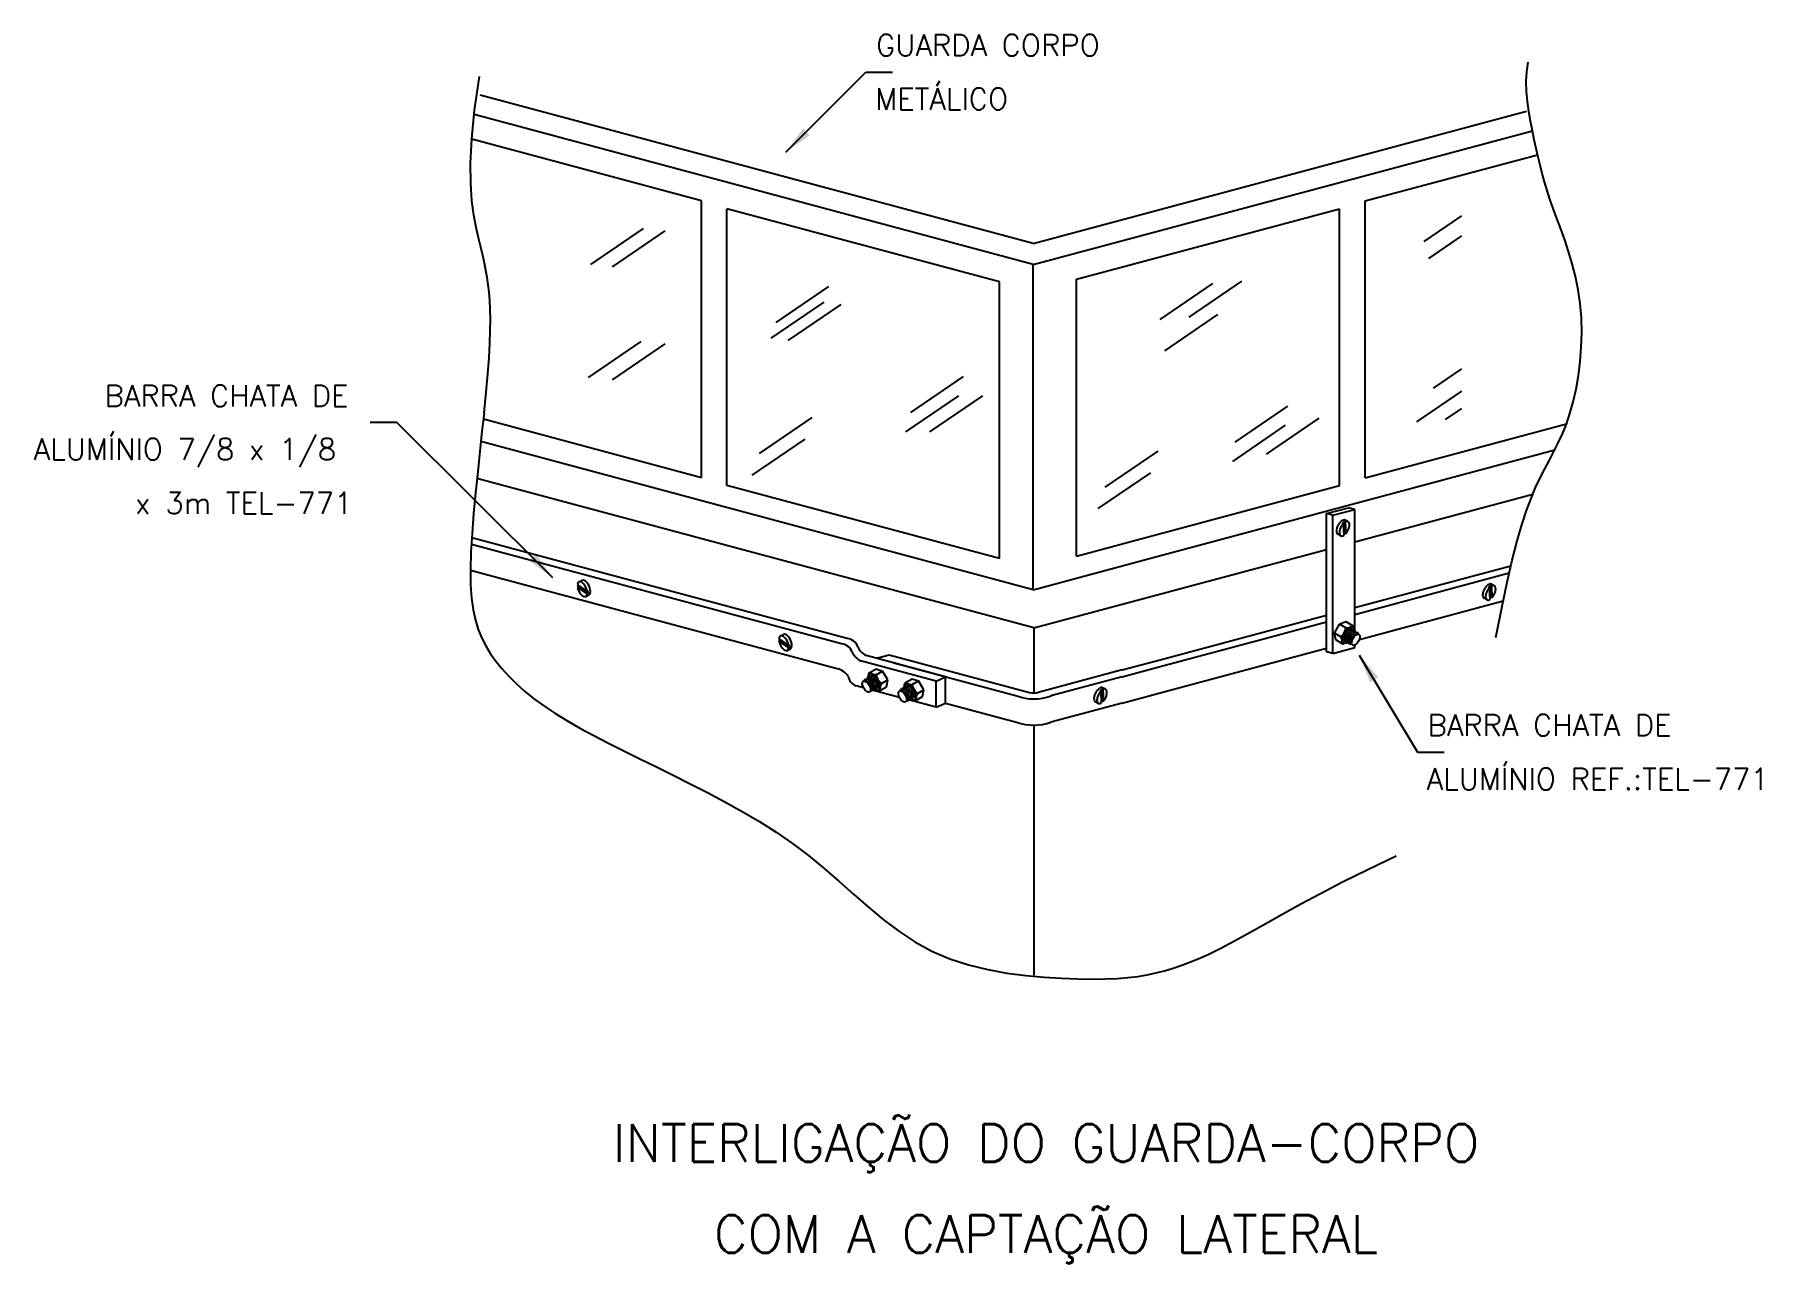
# Model space of a CAD drawing. Header units: millimetres. Extents: x -6478 to -6461.9, y -4751.3 to -4739.8.
import ezdxf
from ezdxf.enums import TextEntityAlignment as Align

# ---------------------------------------------------------------- set-up
doc = ezdxf.new("R2010")
doc.units = ezdxf.units.MM
doc.header["$LTSCALE"] = 10
doc.layers.add('Termotécnica', color=7, linetype='Continuous')
doc.styles.add('r140', font='romans.shx')
doc.styles.add('r80', font='romans.shx')

msp = doc.modelspace()

# ---------------------------------------------------------------- linework, layer by layer
at = {"layer": 'Termotécnica', "color": 2}
for p, q in [((-6471.007, -4740.935), (-6470.259, -4740.187)), ((-6470.259, -4740.187), (-6470.009, -4740.187)), ((-6474.643, -4743.461), (-6474.893, -4743.461)), ((-6473.185, -4744.912), (-6474.643, -4743.461)), ((-6465.952, -4745.603), (-6465.952, -4744.312)), ((-6465.819, -4744.52), (-6465.847, -4744.505)), ((-6465.786, -4744.387), (-6465.806, -4744.403)), ((-6465.798, -4744.407), (-6465.806, -4744.403)), ((-6465.798, -4744.407), (-6465.792, -4744.517)), ((-6465.78, -4744.496), (-6465.793, -4744.506)), ((-6465.778, -4744.391), (-6465.786, -4744.387)), ((-6465.786, -4744.387), (-6465.78, -4744.496)), ((-6465.772, -4744.501), (-6465.78, -4744.496)), ((-6465.751, -4744.388), (-6465.779, -4744.374)), ((-6465.778, -4744.391), (-6465.772, -4744.501)), ((-6470.433, -4745.478), (-6473.943, -4744.538)), ((-6465.689, -4745.19), (-6464.228, -4744.799)), ((-6472.865, -4745.037), (-6472.956, -4744.974)), ((-6472.947, -4744.996), (-6472.948, -4744.98)), ((-6472.943, -4744.951), (-6472.914, -4744.937)), ((-6464.419, -4744.985), (-6464.439, -4745.001)), ((-6464.411, -4744.989), (-6464.419, -4744.985)), ((-6464.419, -4744.985), (-6464.414, -4745.094)), ((-6464.384, -4744.986), (-6464.412, -4744.972)), ((-6464.411, -4744.989), (-6464.406, -4745.099)), ((-6472.956, -4745), (-6472.947, -4744.996)), ((-6472.864, -4745.062), (-6472.956, -4745)), ((-6472.856, -4745.058), (-6472.947, -4744.996)), ((-6472.878, -4745.086), (-6472.849, -4745.072)), ((-6472.865, -4745.037), (-6472.856, -4745.033)), ((-6472.864, -4745.062), (-6472.856, -4745.058)), ((-6472.856, -4745.058), (-6472.856, -4745.033)), ((-6464.452, -4745.118), (-6464.48, -4745.103)), ((-6464.431, -4745.005), (-6464.439, -4745.001)), ((-6464.431, -4745.005), (-6464.425, -4745.115)), ((-6464.414, -4745.094), (-6464.426, -4745.104)), ((-6464.406, -4745.099), (-6464.414, -4745.094)), ((-6466.639, -4745.445), (-6465.952, -4745.261)), ((-6471.059, -4745.455), (-6471.03, -4745.442)), ((-6467.508, -4745.678), (-6466.639, -4745.445)), ((-6465.879, -4745.429), (-6465.831, -4745.345)), ((-6465.82, -4745.463), (-6465.879, -4745.429)), ((-6465.867, -4745.492), (-6465.879, -4745.429)), ((-6465.77, -4745.324), (-6465.831, -4745.345)), ((-6465.771, -4745.38), (-6465.831, -4745.345)), ((-6465.707, -4745.361), (-6465.77, -4745.324)), ((-6465.722, -4745.391), (-6465.724, -4745.404)), ((-6465.706, -4745.399), (-6465.708, -4745.413)), ((-6465.694, -4745.406), (-6465.702, -4745.368)), ((-6465.691, -4745.408), (-6465.692, -4745.422)), ((-6465.675, -4745.417), (-6465.676, -4745.43)), ((-6465.657, -4745.427), (-6465.659, -4745.44)), ((-6470.981, -4745.541), (-6471.072, -4745.479)), ((-6471.072, -4745.504), (-6471.063, -4745.5)), ((-6470.98, -4745.567), (-6471.072, -4745.504)), ((-6471.063, -4745.5), (-6471.064, -4745.485)), ((-6470.972, -4745.563), (-6471.063, -4745.5)), ((-6470.994, -4745.591), (-6470.965, -4745.577)), ((-6470.981, -4745.541), (-6470.973, -4745.537)), ((-6470.98, -4745.567), (-6470.972, -4745.563)), ((-6470.972, -4745.563), (-6470.973, -4745.537)), ((-6470.161, -4745.663), (-6470.042, -4745.631)), ((-6470.042, -4745.631), (-6468.729, -4745.983)), ((-6465.803, -4745.528), (-6465.867, -4745.492)), ((-6465.752, -4745.514), (-6465.795, -4745.529)), ((-6465.79, -4745.493), (-6465.783, -4745.489)), ((-6465.781, -4745.507), (-6465.767, -4745.498)), ((-6465.766, -4745.516), (-6465.751, -4745.508)), ((-6465.75, -4745.525), (-6465.735, -4745.517)), ((-6465.732, -4745.534), (-6465.718, -4745.526)), ((-6465.647, -4745.634), (-6465.103, -4746.541)), ((-6469.514, -4745.837), (-6470.256, -4745.638)), ((-6470.227, -4745.799), (-6470.163, -4745.762)), ((-6470.163, -4745.762), (-6470.103, -4745.783)), ((-6470.162, -4745.818), (-6470.103, -4745.783)), ((-6470.055, -4745.867), (-6470.103, -4745.783)), ((-6469.997, -4745.707), (-6469.997, -4745.708)), ((-6467.864, -4745.773), (-6468.648, -4745.983)), ((-6467.864, -4745.773), (-6467.508, -4745.678)), ((-6470.276, -4745.865), (-6470.275, -4745.878)), ((-6470.259, -4745.855), (-6470.257, -4745.868)), ((-6470.243, -4745.846), (-6470.241, -4745.86)), ((-6470.239, -4745.844), (-6470.232, -4745.806)), ((-6470.227, -4745.837), (-6470.225, -4745.851)), ((-6470.211, -4745.829), (-6470.209, -4745.842)), ((-6470.184, -4745.963), (-6470.198, -4745.955)), ((-6470.168, -4745.954), (-6470.182, -4745.946)), ((-6470.181, -4745.952), (-6470.138, -4745.967)), ((-6470.152, -4745.945), (-6470.166, -4745.936)), ((-6470.144, -4745.931), (-6470.15, -4745.927)), ((-6470.13, -4745.966), (-6470.067, -4745.93)), ((-6470.114, -4745.901), (-6470.055, -4745.867)), ((-6470.067, -4745.93), (-6470.055, -4745.867)), ((-6469.939, -4745.957), (-6469.938, -4745.97)), ((-6469.922, -4745.948), (-6469.92, -4745.96)), ((-6469.906, -4745.938), (-6469.904, -4745.953)), ((-6469.902, -4745.937), (-6469.895, -4745.898)), ((-6469.89, -4745.891), (-6469.826, -4745.855)), ((-6469.89, -4745.929), (-6469.888, -4745.943)), ((-6469.874, -4745.921), (-6469.872, -4745.934)), ((-6469.826, -4745.855), (-6469.766, -4745.875)), ((-6469.825, -4745.91), (-6469.766, -4745.875)), ((-6469.777, -4745.993), (-6469.718, -4745.959)), ((-6469.718, -4745.959), (-6469.766, -4745.875)), ((-6469.73, -4746.022), (-6469.718, -4745.959)), ((-6469.601, -4745.877), (-6469.514, -4745.837)), ((-6469.514, -4746.082), (-6469.514, -4745.837)), ((-6468.053, -4745.953), (-6468.072, -4745.969)), ((-6468.053, -4745.953), (-6468.047, -4746.062)), ((-6468.045, -4745.957), (-6468.053, -4745.953)), ((-6468.018, -4745.954), (-6468.046, -4745.939)), ((-6468.045, -4745.957), (-6468.039, -4746.066)), ((-6470.201, -4745.972), (-6470.216, -4745.964)), ((-6469.864, -4746.064), (-6469.879, -4746.056)), ((-6469.847, -4746.055), (-6469.861, -4746.047)), ((-6469.831, -4746.046), (-6469.845, -4746.038)), ((-6469.844, -4746.045), (-6469.801, -4746.059)), ((-6469.815, -4746.037), (-6469.829, -4746.029)), ((-6469.807, -4746.023), (-6469.813, -4746.019)), ((-6469.793, -4746.059), (-6469.73, -4746.022)), ((-6469.601, -4746.122), (-6469.514, -4746.082)), ((-6468.086, -4746.086), (-6468.114, -4746.071)), ((-6468.064, -4745.973), (-6468.072, -4745.969)), ((-6468.064, -4745.973), (-6468.059, -4746.082)), ((-6468.047, -4746.062), (-6468.059, -4746.072)), ((-6468.039, -4746.066), (-6468.047, -4746.062)), ((-6465.103, -4746.541), (-6464.853, -4746.541))]:
    msp.add_line(p, q, dxfattribs=at)
at = {"layer": 'Termotécnica', "color": 3}
for p, q in [((-6468.694, -4741.787), (-6473.865, -4740.402)), ((-6468.694, -4741.985), (-6473.921, -4740.584)), ((-6468.694, -4741.787), (-6464.084, -4740.552)), ((-6468.694, -4741.985), (-6464.028, -4740.735)), ((-6471.796, -4741.391), (-6473.944, -4740.815)), ((-6465.592, -4741.391), (-6463.98, -4740.959)), ((-6471.796, -4743.977), (-6471.796, -4741.391)), ((-6465.592, -4743.977), (-6465.592, -4741.391)), ((-6471.558, -4744.05), (-6471.558, -4741.464)), ((-6469.009, -4742.147), (-6471.558, -4741.464)), ((-6468.29, -4742.123), (-6465.83, -4741.464)), ((-6465.83, -4744.05), (-6465.83, -4741.464)), ((-6468.694, -4745.023), (-6468.694, -4741.985)), ((-6469.009, -4744.733), (-6469.009, -4742.147)), ((-6468.29, -4744.709), (-6468.29, -4742.123)), ((-6471.796, -4743.977), (-6473.835, -4743.43)), ((-6465.592, -4743.977), (-6463.708, -4743.472)), ((-6468.694, -4745.023), (-6473.858, -4743.64)), ((-6467.572, -4744.723), (-6463.819, -4743.717)), ((-6468.689, -4745.38), (-6473.895, -4743.985)), ((-6469.009, -4744.733), (-6471.558, -4744.05)), ((-6467.526, -4744.504), (-6465.83, -4744.05)), ((-6465.689, -4744.576), (-6464.023, -4744.13)), ((-6465.952, -4744.312), (-6465.747, -4744.257)), ((-6465.894, -4744.328), (-6465.952, -4744.312)), ((-6465.894, -4744.328), (-6465.689, -4744.273)), ((-6465.894, -4745.619), (-6465.894, -4744.328)), ((-6465.689, -4744.273), (-6465.747, -4744.257)), ((-6465.689, -4745.42), (-6465.689, -4744.273)), ((-6468.29, -4744.709), (-6467.526, -4744.504)), ((-6470.486, -4745.528), (-6473.946, -4744.601)), ((-6468.689, -4745.38), (-6465.952, -4744.647)), ((-6468.694, -4745.023), (-6467.572, -4744.723)), ((-6470.527, -4745.762), (-6473.955, -4744.843)), ((-6465.689, -4745.254), (-6464.244, -4744.867)), ((-6465.645, -4745.488), (-6464.301, -4745.127)), ((-6468.689, -4745.38), (-6468.689, -4745.989)), ((-6467.508, -4745.742), (-6466.516, -4745.476)), ((-6466.516, -4745.476), (-6465.952, -4745.325)), ((-6465.692, -4745.421), (-6465.692, -4745.419)), ((-6467.508, -4745.987), (-6465.952, -4745.57)), ((-6465.894, -4745.619), (-6465.952, -4745.603)), ((-6465.894, -4745.619), (-6465.689, -4745.564)), ((-6465.689, -4745.564), (-6465.689, -4745.544)), ((-6469.601, -4745.877), (-6470.309, -4745.688)), ((-6469.997, -4745.707), (-6468.848, -4746.015)), ((-6467.864, -4745.837), (-6467.508, -4745.742)), ((-6470.282, -4745.94), (-6470.35, -4745.922)), ((-6470.242, -4745.859), (-6470.242, -4745.857)), ((-6469.905, -4745.952), (-6469.905, -4745.949)), ((-6469.601, -4746.122), (-6469.601, -4745.877)), ((-6467.864, -4745.837), (-6468.529, -4746.015)), ((-6469.945, -4746.03), (-6470.199, -4745.962)), ((-6469.601, -4746.122), (-6469.862, -4746.053)), ((-6469.514, -4746.082), (-6468.85, -4746.26)), ((-6467.864, -4746.082), (-6468.529, -4746.26)), ((-6467.864, -4746.082), (-6467.508, -4745.987)), ((-6468.689, -4746.289), (-6468.689, -4748.624))]:
    msp.add_line(p, q, dxfattribs=at)
at = {"layer": 'Termotécnica', "color": 1}
for p, q in [((-6465.041, -4741.771), (-6464.687, -4741.529)), ((-6472.831, -4741.985), (-6472.337, -4741.648)), ((-6472.629, -4742.007), (-6472.134, -4741.671)), ((-6464.996, -4741.928), (-6464.687, -4741.717)), ((-6471.098, -4742.527), (-6470.604, -4742.19)), ((-6467.508, -4742.498), (-6467.014, -4742.161)), ((-6467.238, -4742.476), (-6466.744, -4742.139)), ((-6471.143, -4742.673), (-6470.649, -4742.336)), ((-6470.986, -4742.695), (-6470.491, -4742.358)), ((-6467.463, -4742.79), (-6466.969, -4742.453)), ((-6472.853, -4743.04), (-6472.359, -4742.704)), ((-6472.629, -4743.063), (-6472.134, -4742.726)), ((-6469.84, -4743.369), (-6469.346, -4743.032)), ((-6464.951, -4743.141), (-6464.687, -4742.96)), ((-6469.885, -4743.549), (-6469.39, -4743.212)), ((-6469.66, -4743.549), (-6469.166, -4743.212)), ((-6465.109, -4743.455), (-6464.687, -4743.168)), ((-6466.807, -4743.644), (-6466.313, -4743.307)), ((-6464.839, -4743.433), (-6464.687, -4743.329)), ((-6471.255, -4743.751), (-6470.761, -4743.414)), ((-6466.829, -4743.824), (-6466.335, -4743.487)), ((-6466.515, -4743.756), (-6466.02, -4743.419)), ((-6471.323, -4743.953), (-6470.828, -4743.616)), ((-6468.021, -4744.064), (-6467.527, -4743.728)), ((-6468.088, -4744.266), (-6467.594, -4743.93))]:
    msp.add_line(p, q, dxfattribs=at)
for points in [[(-6464.369, -4745.47), (-6464.315, -4745.193), (-6464.264, -4744.953), (-6464.216, -4744.746), (-6464.17, -4744.568), (-6464.126, -4744.416), (-6464.083, -4744.284), (-6464.04, -4744.17), (-6463.998, -4744.069), (-6463.955, -4743.978), (-6463.911, -4743.893), (-6463.869, -4743.812), (-6463.826, -4743.732), (-6463.786, -4743.652), (-6463.747, -4743.568), (-6463.71, -4743.478), (-6463.677, -4743.378), (-6463.646, -4743.269), (-6463.62, -4743.149), (-6463.598, -4743.023), (-6463.581, -4742.891), (-6463.571, -4742.756), (-6463.567, -4742.619), (-6463.57, -4742.483), (-6463.58, -4742.35), (-6463.599, -4742.221), (-6463.624, -4742.097), (-6463.655, -4741.978), (-6463.689, -4741.864), (-6463.726, -4741.755), (-6463.763, -4741.652), (-6463.8, -4741.554), (-6463.834, -4741.461), (-6463.864, -4741.374), (-6463.891, -4741.292), (-6463.914, -4741.212), (-6463.936, -4741.135), (-6463.956, -4741.058), (-6463.974, -4740.981), (-6463.992, -4740.902), (-6464.01, -4740.82), (-6464.028, -4740.735), (-6464.046, -4740.646), (-6464.061, -4740.555), (-6464.074, -4740.462), (-6464.082, -4740.369), (-6464.085, -4740.276), (-6464.081, -4740.184), (-6464.069, -4740.094)], [(-6473.829, -4743.37), (-6473.809, -4743.177), (-6473.793, -4743.006), (-6473.782, -4742.855), (-6473.774, -4742.72), (-6473.77, -4742.602), (-6473.769, -4742.497), (-6473.77, -4742.403), (-6473.774, -4742.32), (-6473.781, -4742.244), (-6473.789, -4742.174), (-6473.799, -4742.107), (-6473.811, -4742.04), (-6473.825, -4741.972), (-6473.841, -4741.9), (-6473.86, -4741.822), (-6473.88, -4741.736), (-6473.903, -4741.638), (-6473.924, -4741.524), (-6473.942, -4741.389), (-6473.953, -4741.228), (-6473.954, -4741.037), (-6473.943, -4740.81), (-6473.917, -4740.542), (-6473.872, -4740.229)], [(-6473.829, -4743.37), (-6473.848, -4743.544), (-6473.868, -4743.729), (-6473.888, -4743.922), (-6473.908, -4744.117), (-6473.926, -4744.311), (-6473.94, -4744.498), (-6473.951, -4744.674), (-6473.955, -4744.835), (-6473.954, -4744.977), (-6473.945, -4745.102), (-6473.931, -4745.211), (-6473.91, -4745.309), (-6473.883, -4745.396), (-6473.85, -4745.475), (-6473.811, -4745.549), (-6473.767, -4745.621), (-6473.717, -4745.691), (-6473.661, -4745.761), (-6473.598, -4745.831), (-6473.528, -4745.901), (-6473.451, -4745.97), (-6473.365, -4746.04), (-6473.271, -4746.109), (-6473.167, -4746.178), (-6473.054, -4746.247), (-6472.932, -4746.317), (-6472.802, -4746.387), (-6472.664, -4746.458), (-6472.521, -4746.53), (-6472.372, -4746.604), (-6472.218, -4746.679), (-6472.061, -4746.757), (-6471.901, -4746.836), (-6471.739, -4746.919), (-6471.577, -4747.005), (-6471.415, -4747.096), (-6471.255, -4747.19), (-6471.098, -4747.29), (-6470.944, -4747.395), (-6470.795, -4747.507), (-6470.651, -4747.624), (-6470.512, -4747.746), (-6470.374, -4747.868), (-6470.236, -4747.989), (-6470.096, -4748.106), (-6469.951, -4748.215), (-6469.801, -4748.314), (-6469.642, -4748.4), (-6469.474, -4748.471), (-6469.299, -4748.527), (-6469.12, -4748.572), (-6468.941, -4748.605), (-6468.764, -4748.629), (-6468.592, -4748.645), (-6468.43, -4748.654), (-6468.28, -4748.659), (-6468.144, -4748.661), (-6468.022, -4748.659), (-6467.911, -4748.655), (-6467.811, -4748.647), (-6467.717, -4748.636), (-6467.63, -4748.622), (-6467.548, -4748.604), (-6467.467, -4748.584), (-6467.387, -4748.56), (-6467.306, -4748.533), (-6467.223, -4748.502), (-6467.138, -4748.466), (-6467.048, -4748.425), (-6466.953, -4748.379), (-6466.852, -4748.326), (-6466.744, -4748.268), (-6466.627, -4748.202), (-6466.498, -4748.129), (-6466.354, -4748.048), (-6466.192, -4747.959), (-6466.009, -4747.861), (-6465.802, -4747.754), (-6465.566, -4747.638), (-6465.3, -4747.511)]]:
    msp.add_lwpolyline(points, dxfattribs=at)
at = {"layer": 'Termotécnica', "color": 2}
for points in [[(-6465.779, -4744.374, 0.174705), (-6465.792, -4744.372, 0.104203), (-6465.812, -4744.381, 0.064948), (-6465.83, -4744.397, 0.051099), (-6465.846, -4744.423, 0.051099), (-6465.857, -4744.451, 0.064948), (-6465.86, -4744.474, 0.104203), (-6465.856, -4744.496, 0.174705), (-6465.847, -4744.505, 0.174705)], [(-6465.798, -4744.407, 0.016409), (-6465.801, -4744.412, 0.051099), (-6465.818, -4744.437, 0.051099), (-6465.829, -4744.465, 0.064948), (-6465.832, -4744.488, 0.104203), (-6465.828, -4744.51, 0.174705), (-6465.819, -4744.52, 0.174705)], [(-6465.772, -4744.501, 0.016409), (-6465.768, -4744.496, 0.051099), (-6465.752, -4744.471, 0.051099), (-6465.741, -4744.443, 0.064948), (-6465.738, -4744.419, 0.104203), (-6465.742, -4744.398, 0.174705), (-6465.751, -4744.388, 0.174705), (-6465.764, -4744.386, 0.06738), (-6465.778, -4744.391, 0.064948)], [(-6465.819, -4744.52, 0.174705), (-6465.806, -4744.521, 0.06738), (-6465.792, -4744.517, 0.064948)], [(-6464.412, -4744.972, 0.174705), (-6464.426, -4744.97, 0.104203), (-6464.446, -4744.979, 0.064948), (-6464.463, -4744.995, 0.051099), (-6464.479, -4745.021, 0.051099), (-6464.49, -4745.049, 0.064948), (-6464.493, -4745.072, 0.104203), (-6464.489, -4745.094, 0.174705), (-6464.48, -4745.103, 0.174705)], [(-6464.406, -4745.099, 0.016409), (-6464.402, -4745.094, 0.051099), (-6464.385, -4745.069, 0.051099), (-6464.374, -4745.041, 0.064948), (-6464.371, -4745.017, 0.104203), (-6464.375, -4744.996, 0.174705), (-6464.384, -4744.986, 0.174705), (-6464.398, -4744.984, 0.06738), (-6464.411, -4744.989, 0.064948)], [(-6464.431, -4745.005, 0.016409), (-6464.435, -4745.01, 0.051099), (-6464.451, -4745.035, 0.051099), (-6464.462, -4745.063, 0.064948), (-6464.465, -4745.087, 0.104203), (-6464.461, -4745.108, 0.174705), (-6464.452, -4745.118, 0.174705)], [(-6464.452, -4745.118, 0.174705), (-6464.439, -4745.12, 0.06738), (-6464.425, -4745.115, 0.064948)], [(-6468.046, -4745.939, 0.174705), (-6468.059, -4745.938, 0.104203), (-6468.079, -4745.947, 0.064948), (-6468.096, -4745.963, 0.051099), (-6468.113, -4745.988, 0.051099), (-6468.124, -4746.016, 0.064948), (-6468.127, -4746.04, 0.104203), (-6468.123, -4746.061, 0.174705), (-6468.114, -4746.071, 0.174705)], [(-6468.039, -4746.066, 0.016409), (-6468.035, -4746.062, 0.051099), (-6468.019, -4746.037, 0.051099), (-6468.008, -4746.009, 0.064948), (-6468.005, -4745.985, 0.104203), (-6468.009, -4745.964, 0.174705), (-6468.018, -4745.954, 0.174705), (-6468.031, -4745.952, 0.06738), (-6468.045, -4745.957, 0.064948)], [(-6468.064, -4745.973, 0.016409), (-6468.068, -4745.978, 0.051099), (-6468.085, -4746.003, 0.051099), (-6468.096, -4746.031, 0.064948), (-6468.099, -4746.054, 0.104203), (-6468.095, -4746.076, 0.174705), (-6468.086, -4746.086, 0.174705)], [(-6468.086, -4746.086, 0.174705), (-6468.072, -4746.087, 0.06738), (-6468.059, -4746.082, 0.064948)]]:
    msp.add_lwpolyline(points, format="xyb", dxfattribs=at)
for centre, radius, start, end in [((-6465.899, -4745.361), 0.129, 307.9969, 352.0248), ((-6465.88, -4745.507), 0.0748, 345.5818, 36.1065), ((-6465.763, -4745.305), 0.0746, 263.8108, 314.501), ((-6465.711, -4745.369), 0.00966, 10.8846, 60), ((-6470.447, -4745.596), 0.119, 19.2025, 83.2571), ((-6470.186, -4745.491), 0.163, 204.0582, 244.534), ((-6465.798, -4745.52), 0.00966, 240, 289.1165), ((-6470.222, -4745.807), 0.00966, 120, 169.1154), ((-6470.17, -4745.743), 0.0746, 225.499, 276.1892), ((-6470.034, -4745.799), 0.129, 187.9752, 232.0031), ((-6470.053, -4745.945), 0.0748, 143.8935, 194.4182), ((-6469.885, -4745.9), 0.00966, 120, 169.1154), ((-6469.833, -4745.835), 0.0746, 225.499, 276.1892), ((-6469.697, -4745.892), 0.129, 187.9752, 232.0031), ((-6470.135, -4745.958), 0.00966, 250.8835, 300), ((-6469.798, -4746.05), 0.00966, 250.8835, 300), ((-6469.716, -4746.037), 0.0748, 143.8935, 194.4182), ((-6468.688, -4745.833), 0.155, 254.7746, 285.2254)]:
    msp.add_arc(centre, radius, start, end, dxfattribs=at)
at = {"layer": 'Termotécnica', "color": 3}
for centre, radius, start, end in [((-6470.5, -4745.646), 0.119, 19.2025, 83.2571), ((-6470.238, -4745.54), 0.163, 204.0582, 244.534), ((-6470.554, -4745.911), 0.151, 31.7546, 79.8538), ((-6470.304, -4745.807), 0.124, 191.3174, 248.0438), ((-6468.688, -4745.582), 0.462, 249.7707, 290.2293), ((-6468.689, -4745.827), 0.462, 249.5244, 290.2293)]:
    msp.add_arc(centre, radius, start, end, dxfattribs=at)
at = {"layer": 'Termotécnica', "color": 2}
for centre, major_axis, start_param, end_param in [((-6472.91, -4745.018), (0.0324, -0.0676), 1.067604, 3.786429), ((-6472.881, -4745.004), (0.0324, -0.0676), 0, 3.141593), ((-6472.91, -4745.018), (0.0324, -0.0676), 4.209434, 6.927858), ((-6471.026, -4745.523), (0.0324, -0.0676), 1.067604, 3.786429), ((-6470.998, -4745.509), (0.0324, -0.0676), 0, 3.141593), ((-6465.751, -4745.447), (-0.0419, -0.0727), -3.871922, 0.848217), ((-6465.751, -4745.447), (-0.0315, -0.0546), 2.861531, 6.228609), ((-6471.026, -4745.523), (0.0324, -0.0676), 4.209434, 6.927858), ((-6470.182, -4745.885), (0.0419, -0.0727), 5.434968, 10.155107), ((-6470.182, -4745.885), (0.0315, -0.0546), 0.054577, 3.421654), ((-6469.845, -4745.977), (0.0419, -0.0727), 5.434968, 10.155107), ((-6469.845, -4745.977), (0.0315, -0.0546), 0.054577, 3.421654)]:
    msp.add_ellipse(centre, major_axis=major_axis, ratio=0.500279, start_param=start_param, end_param=end_param, dxfattribs=at)
at = {"layer": 'Termotécnica', "color": 1}
for centre, major_axis, ratio, start_param, end_param in [((-6465.76, -4745.443), (-0.0376, -0.0543), 0.279135, 3.653434, 5.169979), ((-6465.744, -4745.453), (-0.0377, -0.0542), 0.281547, 3.158868, 6.283185), ((-6465.728, -4745.462), (-0.0377, -0.0542), 0.281547, 3.158868, 6.283185), ((-6465.712, -4745.471), (-0.0377, -0.0542), 0.281547, 3.158868, 6.283185), ((-6465.695, -4745.48), (-0.0377, -0.0542), 0.281547, 3.158868, 6.283185), ((-6470.239, -4745.918), (0.0377, -0.0542), 0.281547, 0, 3.124318), ((-6470.222, -4745.909), (0.0377, -0.0542), 0.281547, 0, 3.124318), ((-6470.206, -4745.9), (0.0377, -0.0542), 0.281547, 0, 3.124318), ((-6470.19, -4745.891), (0.0377, -0.0542), 0.281547, 0, 3.124318), ((-6470.174, -4745.881), (0.0376, -0.0543), 0.279135, 1.113206, 2.629751), ((-6469.902, -4746.01), (0.0377, -0.0542), 0.281547, 0, 3.124318), ((-6469.885, -4746.001), (0.0377, -0.0542), 0.281547, 0, 3.124318), ((-6469.869, -4745.992), (0.0377, -0.0542), 0.281547, 0, 3.124318), ((-6469.853, -4745.983), (0.0377, -0.0542), 0.281547, 0, 3.124318), ((-6469.837, -4745.973), (0.0376, -0.0543), 0.279135, 1.113206, 2.629751)]:
    msp.add_ellipse(centre, major_axis=major_axis, ratio=ratio, start_param=start_param, end_param=end_param, dxfattribs=at)
at = {"layer": 'Termotécnica', "color": 2}
for centre, major_axis in [((-6465.679, -4745.491), (-0.0291, -0.0504)), ((-6470.254, -4745.929), (0.0291, -0.0504)), ((-6469.917, -4746.021), (0.0291, -0.0504))]:
    msp.add_ellipse(centre, major_axis=major_axis, ratio=0.500279, dxfattribs=at)
for points in [[(-6470.783, -4740.777), (-6470.846, -4740.713), (-6471.007, -4740.935)], [(-6473.343, -4744.689), (-6473.407, -4744.752), (-6473.185, -4744.912)], [(-6465.468, -4745.841), (-6465.545, -4745.888), (-6465.647, -4745.634)]]:
    msp.add_solid(points, dxfattribs=at)

# ---------------------------------------------------------------- texts
at = {"layer": 'Termotécnica', "color": 2, "style": 'r80'}
for s, p in [('GUARDA CORPO', (-6470.164, -4740.036)), ('METÁLICO ', (-6470.172, -4740.538)), ('BARRA CHATA DE ', (-6477.376, -4743.311)), ('ALUMÍNIO 7/8 x 1/8 ', (-6478.04, -4743.811)), ('x 3m TEL-771', (-6477.091, -4744.313)), ('BARRA CHATA DE', (-6465.008, -4746.39)), ('ALUMÍNIO REF.:TEL-771', (-6465.016, -4746.892))]:
    msp.add_text(s, height=0.2, dxfattribs=at).set_placement(p)
at = {"layer": 'Termotécnica', "color": 5, "style": 'r140'}
for s, p in [('INTERLIGAÇÃO DO GUARDA-CORPO', (-6468.575, -4750.473)), ('COM A CAPTAÇÃO LATERAL', (-6468.575, -4751.324))]:
    msp.add_text(s, height=0.35, dxfattribs=at).set_placement(p, align=Align.BOTTOM_CENTER)

doc.saveas('drawing.dxf')
